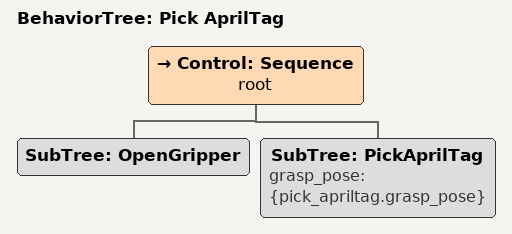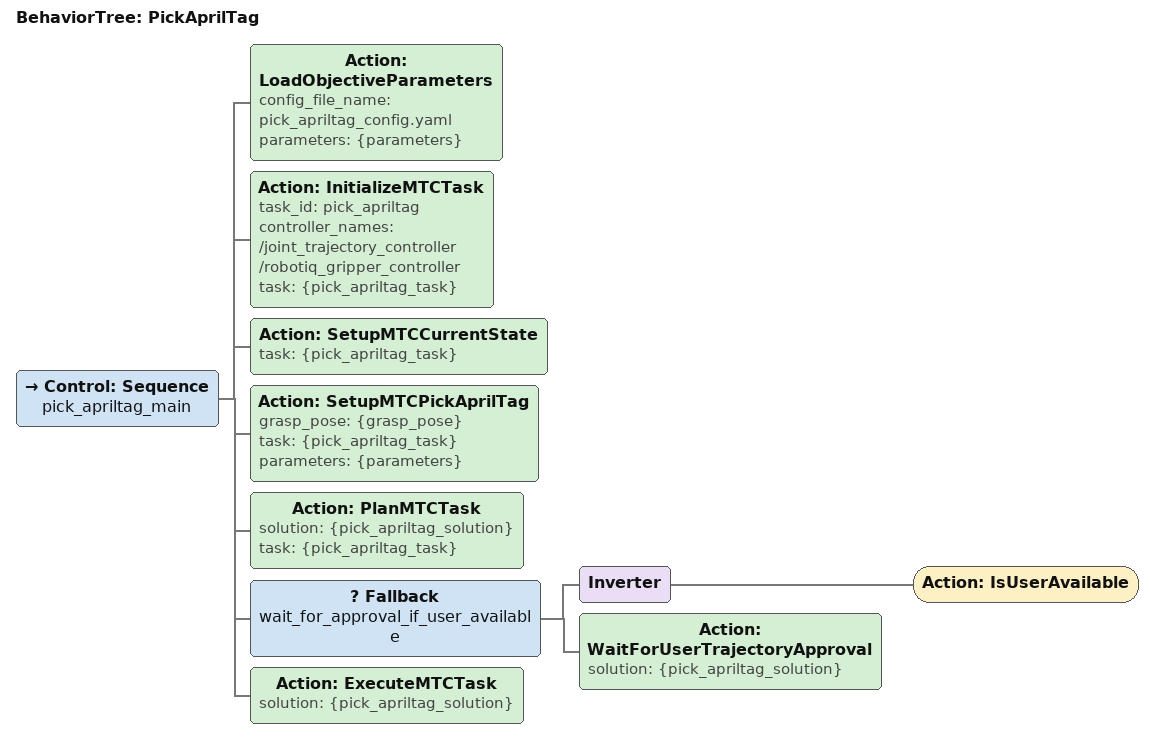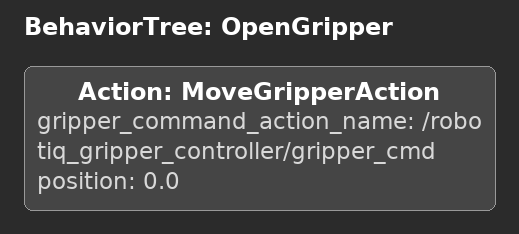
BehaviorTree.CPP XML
<?xml version="1.0"?>
<root BTCPP_format="4" main_tree_to_execute="Pick AprilTag">
    <BehaviorTree ID="Pick AprilTag" _description="Pick up and lift an AprilTag annotated object">
        <Control ID="Sequence" name="root">
            <SubTree ID="OpenGripper"/>
            <SubTree ID="PickAprilTag" grasp_pose="{pick_apriltag.grasp_pose}"/>
        </Control>
    </BehaviorTree>
    <BehaviorTree ID="PickAprilTag">
        <Control ID="Sequence" name="pick_apriltag_main">
            <Action ID="LoadObjectiveParameters" config_file_name="pick_apriltag_config.yaml" parameters="{parameters}"/>
            <Action ID="InitializeMTCTask" task_id="pick_apriltag" controller_names="/joint_trajectory_controller /robotiq_gripper_controller" task="{pick_apriltag_task}"/>
            <Action ID="SetupMTCCurrentState" task="{pick_apriltag_task}"/>
            <Action ID="SetupMTCPickAprilTag" grasp_pose="{grasp_pose}" task="{pick_apriltag_task}" parameters="{parameters}"/>
            <Action ID="PlanMTCTask" solution="{pick_apriltag_solution}" task="{pick_apriltag_task}"/>
            <Fallback name="wait_for_approval_if_user_available">
                <Inverter>
                    <Action ID="IsUserAvailable"/>
                </Inverter>
                <Action ID="WaitForUserTrajectoryApproval" solution="{pick_apriltag_solution}"/>
            </Fallback>
            <Action ID="ExecuteMTCTask" solution="{pick_apriltag_solution}"/>
        </Control>
    </BehaviorTree>
    <BehaviorTree ID="OpenGripper">
        <Action ID="MoveGripperAction" gripper_command_action_name="/robotiq_gripper_controller/gripper_cmd" position="0.0"/>
    </BehaviorTree>
</root>
